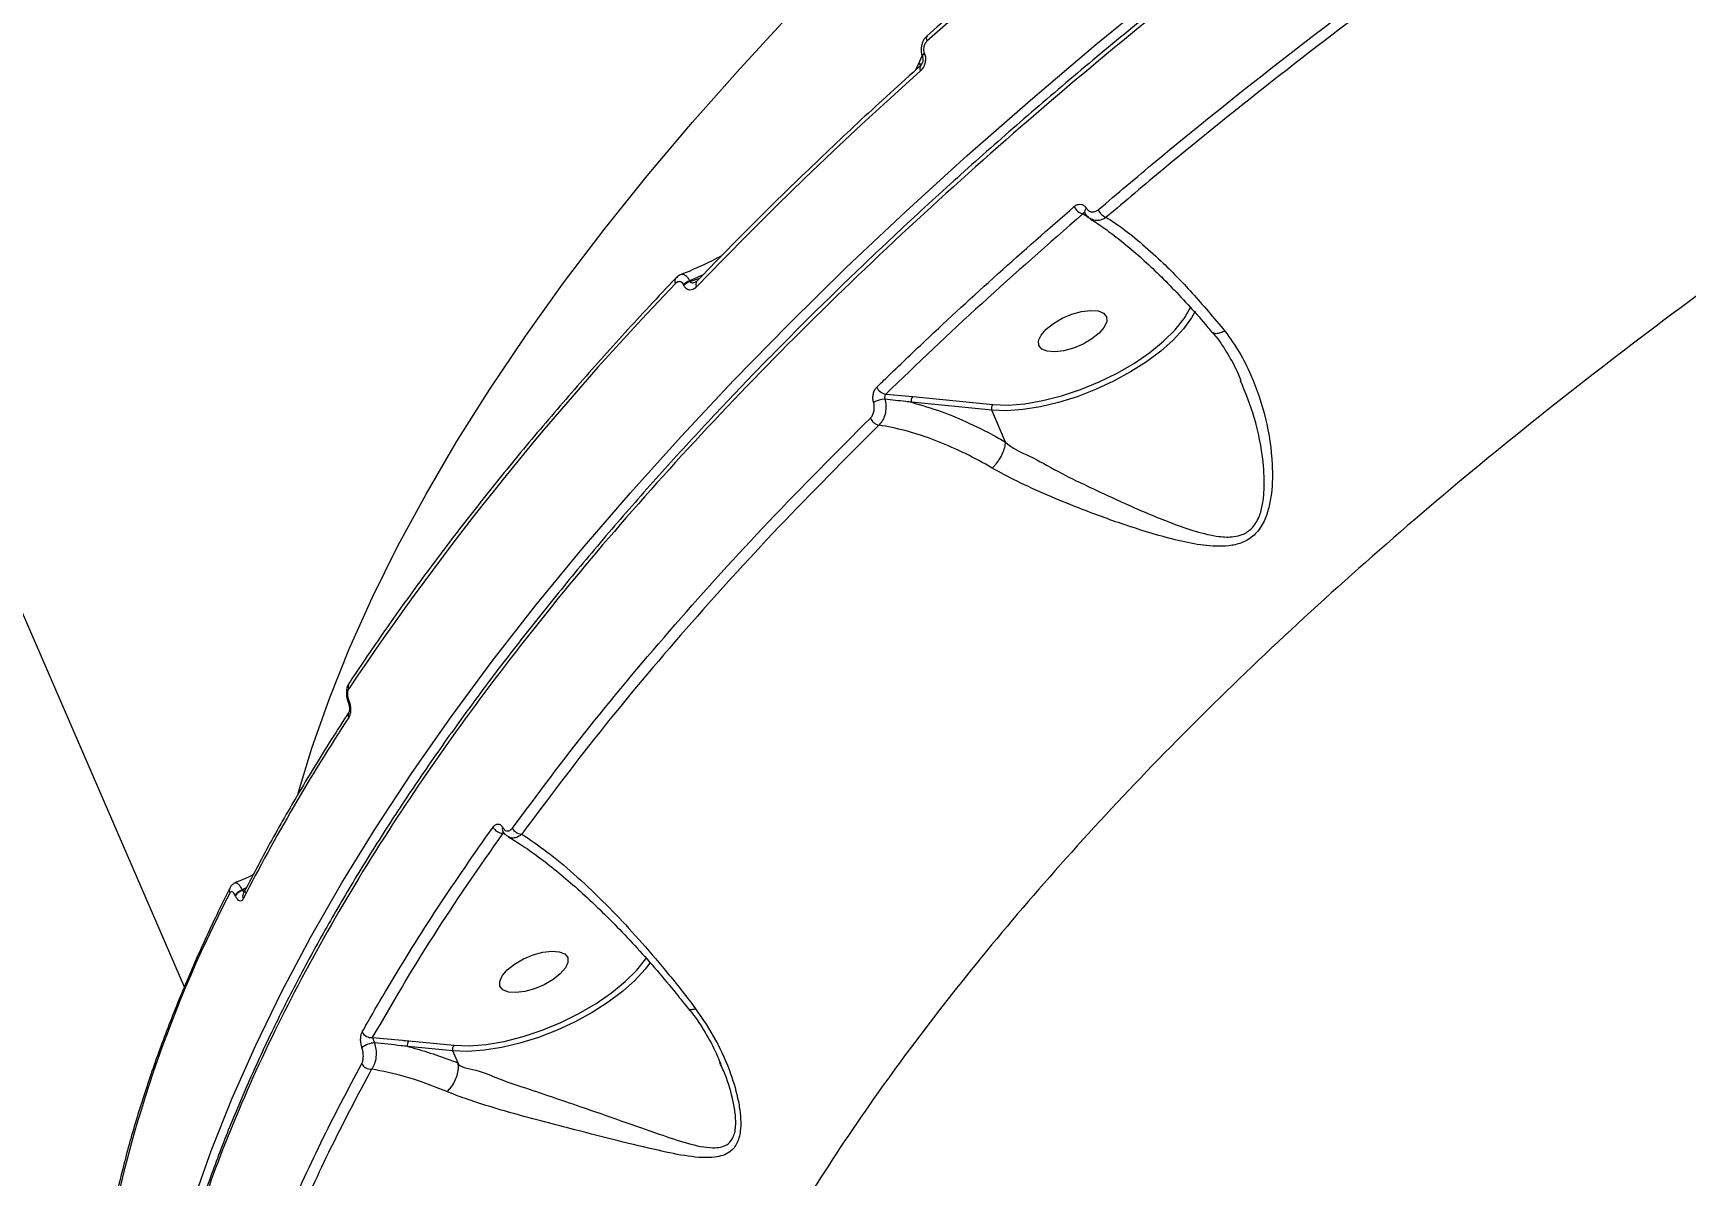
# Model space of a CAD drawing. Header units: millimetres. Extents: x -9609 to 9022, y -7175 to 8108.
# Drawn here: x -4761.2 to -4559.1, y 3919.8 to 4059.5 of the extents above; entities that cross this region are included whole.
import ezdxf

# ---------------------------------------------------------------- set-up
doc = ezdxf.new("R2010")
doc.units = ezdxf.units.MM
for name, color, linetype in [('DIKOM_ОБЪЕКТ', 7, 'Continuous'), ('DIKOM_РАЗМЕР_ЗОНА', 7, 'Continuous'), ('DIKOM_РАЗМЕР_ОБЪЕКТА', 7, 'Continuous')]:
    doc.layers.add(name, color=color, linetype=linetype)
doc.styles.add('style1', font='arial.ttf', dxfattribs={"width": 0.8})
doc.dimstyles.new('1-50', dxfattribs={"dimtxt": 300, "dimasz": 200, "dimexe": 100, "dimexo": 0, "dimgap": 100, "dimtad": 1, "dimtxsty": 'style1', "dimcen": 200, "dimclrd": 7, "dimclre": 7, "dimclrt": 7, "dimadec": 1, "dimazin": 2, "dimtfac": 1, "dimtmove": 0, "dimatfit": 2, "dimfxl": 0, "dimlwd": 25, "dimlwe": 18, "dimarcsym": 0})

# ---------------------------------------------------------------- blocks, each defined once
blk = doc.blocks.new('*D10')
at = {"layer": 'Defpoints', "color": 0, "transparency": 16777216}
for p in [(-405.54, 6589.16), (-8044.66, -3492.79), (424.09, -3492.79)]:
    blk.add_point(p, dxfattribs=at)
at = {"layer": 'DIKOM_РАЗМЕР_ОБЪЕКТА', "color": 7, "lineweight": 18, "transparency": 16777216}
for p, q in [((-405.54, 6589.16), (-8144.66, 6589.16)), ((424.09, -3492.79), (-8144.66, -3492.79))]:
    blk.add_line(p, q, dxfattribs=at)
at = {"layer": 'DIKOM_РАЗМЕР_ОБЪЕКТА', "color": 7, "lineweight": 25, "transparency": 16777216}
blk.add_line((-8044.66, 6389.16), (-8044.66, -3292.79), dxfattribs=at)
at = {"layer": 'DIKOM_РАЗМЕР_ОБЪЕКТА', "color": 7, "transparency": 16777216}
for points in [[(-8077.99, 6389.16), (-8011.32, 6389.16), (-8044.66, 6589.16)], [(-8077.99, -3292.79), (-8011.32, -3292.79), (-8044.66, -3492.79)]]:
    blk.add_solid(points, dxfattribs=at)
at = {"layer": 'DIKOM_РАЗМЕР_ОБЪЕКТА', "color": 7, "transparency": 16777216, "insert": (-8297.83, 1541.5), "char_height": 300, "attachment_point": 5, "rotation": 90, "style": 'style1'}
blk.add_mtext('10100', dxfattribs=at)
blk = doc.blocks.new('*D13')
at = {"layer": 'Defpoints', "color": 0, "transparency": 16777216}
for p in [(-4933.28, 8107.63), (-9158.98, -4977.79), (-1652.91, -4977.79)]:
    blk.add_point(p, dxfattribs=at)
at = {"layer": 'DIKOM_РАЗМЕР_ЗОНА', "color": 7, "lineweight": 18, "transparency": 16777216}
for p, q in [((-4933.28, 8107.63), (-9258.98, 8107.63)), ((-1652.91, -4977.79), (-9258.98, -4977.79))]:
    blk.add_line(p, q, dxfattribs=at)
at = {"layer": 'DIKOM_РАЗМЕР_ЗОНА', "color": 7, "lineweight": 25, "transparency": 16777216}
blk.add_line((-9158.98, 7907.63), (-9158.98, -4777.79), dxfattribs=at)
at = {"layer": 'DIKOM_РАЗМЕР_ЗОНА', "color": 7, "transparency": 16777216}
for points in [[(-9192.32, 7907.63), (-9125.65, 7907.63), (-9158.98, 8107.63)], [(-9192.32, -4777.79), (-9125.65, -4777.79), (-9158.98, -4977.79)]]:
    blk.add_solid(points, dxfattribs=at)
at = {"layer": 'DIKOM_РАЗМЕР_ЗОНА', "color": 7, "transparency": 16777216, "insert": (-9412.26, 1541.5), "char_height": 300, "attachment_point": 5, "rotation": 90, "style": 'style1'}
blk.add_mtext('13100', dxfattribs=at)

msp = doc.modelspace()

# ---------------------------------------------------------------- linework, layer by layer
at = {"layer": 'DIKOM_ОБЪЕКТ', "color": 7, "linetype": 'Continuous', "lineweight": 15}
for p, q in [((-4859.136, 4211.733), (-4742.685, 3942.841)), ((-4652.239, 4057.006), (-4652.228, 4056.979)), ((-4653.308, 4054.931), (-4652.931, 4055.64)), ((-4652.931, 4055.64), (-4652.49, 4056.671)), ((-4652.464, 4056.529), (-4652.453, 4056.502)), ((-4681.634, 4028.632), (-4681.671, 4028.717)), ((-4679.278, 4029.921), (-4680.92, 4029.169)), ((-4680.92, 4029.169), (-4680.883, 4029.084)), ((-4680.883, 4029.084), (-4679.692, 4029.494)), ((-4656.954, 4015.334), (-4653.656, 4015.03)), ((-4653.656, 4015.03), (-4643.859, 4014.062)), ((-4643.987, 4013.37), (-4653.784, 4014.338)), ((-4642.303, 4009.48), (-4643.987, 4013.37)), ((-4722.657, 3977.659), (-4722.637, 3977.614)), ((-4722.6, 3977.948), (-4722.58, 3977.903)), ((-4703.779, 3961.959), (-4703.792, 3961.983)), ((-4703.391, 3961.503), (-4703.757, 3961.699)), ((-4736.464, 3954.047), (-4736.492, 3954.113)), ((-4735.111, 3954.999), (-4735.606, 3954.744)), ((-4735.606, 3954.744), (-4735.578, 3954.678)), ((-4735.578, 3954.678), (-4735.215, 3954.802)), ((-4715.254, 3936.311), (-4709.719, 3935.764)), ((-4709.848, 3935.071), (-4715.383, 3935.618)), ((-4709.211, 3933.6), (-4709.848, 3935.071)), ((-4677.14, 3933.421), (-4677.251, 3933.656)), ((-4709.211, 3933.6), (-4709.209, 3933.596))]:
    msp.add_line(p, q, dxfattribs=at)
at = {"layer": 'DIKOM_ОБЪЕКТ', "color": 7, "linetype": 'Continuous', "lineweight": 15, "flags": 128}
for points in [[(-4604.861, 4096.386), (-4611.128, 4091.732), (-4617.29, 4087.05), (-4623.345, 4082.341), (-4629.289, 4077.608), (-4635.12, 4072.852), (-4640.836, 4068.076), (-4646.435, 4063.282), (-4651.913, 4058.471)], [(-4741.64, 3916.513), (-4739.402, 3922.864), (-4736.841, 3929.289), (-4733.96, 3935.784), (-4730.76, 3942.342), (-4727.245, 3948.957), (-4723.416, 3955.625), (-4719.278, 3962.34), (-4714.834, 3969.096), (-4710.088, 3975.887), (-4705.044, 3982.708), (-4699.705, 3989.552), (-4694.077, 3996.415), (-4688.164, 4003.29), (-4681.972, 4010.172), (-4675.505, 4017.055), (-4668.768, 4023.932), (-4661.769, 4030.799), (-4654.512, 4037.649), (-4647.002, 4044.477), (-4639.249, 4051.277), (-4631.256, 4058.043), (-4623.032, 4064.769)], [(-4728.777, 3966.593), (-4727.101, 3972.072), (-4724.954, 3978.145), (-4722.482, 3984.292), (-4719.689, 3990.508), (-4716.576, 3996.787), (-4713.146, 4003.123), (-4709.403, 4009.51), (-4705.35, 4015.942), (-4700.992, 4022.413), (-4696.33, 4028.918), (-4691.372, 4035.45), (-4686.12, 4042.003), (-4680.58, 4048.571), (-4674.757, 4055.147), (-4668.657, 4061.727)], [(-4652.451, 4056.498), (-4652.469, 4056.587), (-4652.439, 4056.709), (-4652.357, 4056.842), (-4652.228, 4056.979)], [(-4652.699, 4054.84), (-4656.329, 4051.556), (-4659.903, 4048.266), (-4663.417, 4044.971), (-4666.873, 4041.672), (-4670.269, 4038.369), (-4673.605, 4035.063), (-4676.879, 4031.754), (-4680.092, 4028.444)], [(-4680.042, 4029.133), (-4680.052, 4029.124), (-4680.053, 4029.122)], [(-4619.139, 4025.457), (-4619.576, 4024.666), (-4620.551, 4023.314), (-4621.815, 4021.946), (-4623.339, 4020.594), (-4625.092, 4019.285), (-4627.034, 4018.047), (-4629.125, 4016.909), (-4631.319, 4015.893), (-4633.571, 4015.023), (-4635.829, 4014.316), (-4638.046, 4013.788), (-4640.176, 4013.45), (-4642.17, 4013.309), (-4643.987, 4013.37)], [(-4643.859, 4014.062), (-4641.994, 4014.007), (-4639.94, 4014.168), (-4637.745, 4014.541), (-4635.464, 4015.118), (-4633.15, 4015.885), (-4630.86, 4016.824), (-4628.646, 4017.911), (-4626.564, 4019.122), (-4624.664, 4020.426), (-4622.989, 4021.793), (-4621.58, 4023.189), (-4620.473, 4024.582), (-4619.693, 4025.938), (-4619.659, 4026.012)], [(-4638.253, 4021.286), (-4638.281, 4021.876), (-4637.97, 4022.56), (-4637.346, 4023.283), (-4636.461, 4023.985), (-4635.384, 4024.611), (-4634.204, 4025.109), (-4633.017, 4025.439), (-4631.917, 4025.574), (-4630.996, 4025.503), (-4630.327, 4025.233), (-4629.963, 4024.785), (-4629.935, 4024.195), (-4630.246, 4023.51), (-4630.87, 4022.788), (-4631.755, 4022.085), (-4632.832, 4021.46), (-4634.012, 4020.962), (-4635.2, 4020.632), (-4636.298, 4020.497), (-4637.221, 4020.567), (-4637.89, 4020.838), (-4638.253, 4021.286)], [(-4685.719, 3945.934), (-4686.363, 3945.074), (-4687.619, 3943.702), (-4689.14, 3942.343), (-4690.891, 3941.028), (-4692.836, 3939.783), (-4694.931, 3938.638), (-4697.131, 3937.615), (-4699.39, 3936.738), (-4701.657, 3936.026), (-4703.883, 3935.493), (-4706.021, 3935.153), (-4708.023, 3935.011), (-4709.848, 3935.071)], [(-4709.719, 3935.764), (-4707.847, 3935.708), (-4705.784, 3935.871), (-4703.581, 3936.248), (-4701.29, 3936.829), (-4698.967, 3937.602), (-4696.669, 3938.548), (-4694.451, 3939.642), (-4692.365, 3940.86), (-4690.463, 3942.172), (-4688.792, 3943.545), (-4687.39, 3944.948), (-4686.292, 3946.345), (-4686.18, 3946.512)], [(-4704.113, 3942.987), (-4704.141, 3943.577), (-4703.83, 3944.261), (-4703.207, 3944.984), (-4702.321, 3945.686), (-4701.245, 3946.312), (-4700.065, 3946.81), (-4698.878, 3947.14), (-4697.778, 3947.275), (-4696.856, 3947.205), (-4696.186, 3946.934), (-4695.823, 3946.486), (-4695.796, 3945.896), (-4696.106, 3945.212), (-4696.73, 3944.489), (-4697.616, 3943.787), (-4698.693, 3943.161), (-4699.872, 3942.663), (-4701.06, 3942.333), (-4702.159, 3942.198), (-4703.08, 3942.268), (-4703.751, 3942.539), (-4704.113, 3942.987)]]:
    msp.add_lwpolyline(points, dxfattribs=at)
at = {"layer": 'DIKOM_ОБЪЕКТ', "color": 7, "linetype": 'Continuous', "lineweight": 15}
for centre, radius, start, end in [((-4651.43, 4058.786), 0.576, 142.44207, 213.13093), ((-4652.001, 4056.602), 0.469, 120.4904, 188.51503), ((-4652.223, 4055.154), 0.57, 141.77352, 213.47817), ((-4632.453, 4038.864), 1.567, 202.37762, 254.4808), ((-4632.062, 4037.622), 0.578, 129.88142, 197.00808), ((-4629.495, 4038.489), 1.614, 202.77297, 251.97548), ((-4421.768, 3777.48), 362.271, 136.0652, 146.13816), ((-4682.122, 4029.147), 0.613, 142.92767, 210.31702), ((-4680.322, 4027.324), 1.94, 107.96223, 134.08892), ((-4680.284, 4027.238), 1.94, 107.96222, 134.08872), ((-4679.548, 4028.753), 0.626, 143.8368, 209.56337), ((-4657.085, 4012.201), 2.502, 89.19154, 122.72385), ((-4656.71, 4016.76), 1.447, 203.01244, 260.27474), ((-4653.196, 4014.587), 0.639, 136.08457, 203.01444), ((-4657.489, 4012.987), 1.459, 203.36529, 258.66791), ((-4643.394, 4013.619), 0.643, 136.31156, 202.7876), ((-4721.976, 3979.641), 0.688, 149.27955, 206.40348), ((-4722.356, 3977.749), 0.315, 140.79563, 195.66101), ((-4721.976, 3976.139), 0.686, 149.39596, 206.60787), ((-4722.342, 3977.705), 0.309, 140.36109, 197.8461), ((-4517.753, 3841.75), 244.817, 146.79189, 152.79844), ((-4703.811, 3962.957), 1.259, 204.72847, 272.46904), ((-4703.372, 3962.14), 0.448, 148.79651, 200.58076), ((-4701.433, 3962.855), 1.276, 204.97936, 269.91211), ((-4598.836, 3882.273), 155.95, 152.46528, 171.12823), ((-4736.485, 3954.674), 0.706, 153.91687, 205.72903), ((-4735.168, 3953.191), 1.614, 105.7607, 145.14721), ((-4735.139, 3953.125), 1.614, 105.76088, 145.14671), ((-4734.842, 3953.968), 0.721, 154.44295, 205.20356), ((-4719.325, 3933.44), 2.623, 92.31762, 128.8499), ((-4719.864, 3937.914), 1.198, 205.56798, 277.42446), ((-4714.791, 3935.866), 0.642, 136.18678, 202.75967), ((-4709.256, 3935.319), 0.642, 136.18748, 202.75919), ((-4719.911, 3934.057), 1.2, 205.84153, 275.62939)]:
    msp.add_arc(centre, radius, start, end, dxfattribs=at)
for points, knots in [([(-4219.199, 4240.348), (-4220.609, 4240.138), (-4225.406, 4239.422), (-4233.699, 4238.018), (-4244.047, 4236.147), (-4254.454, 4234.101), (-4264.889, 4231.898), (-4275.356, 4229.534), (-4285.86, 4227.011), (-4296.402, 4224.327), (-4306.987, 4221.483), (-4317.618, 4218.476), (-4328.297, 4215.307), (-4339.027, 4211.975), (-4349.813, 4208.477), (-4360.644, 4204.816), (-4371.485, 4201.006), (-4382.29, 4197.061), (-4393.03, 4192.991), (-4403.701, 4188.799), (-4414.307, 4184.484), (-4424.853, 4180.044), (-4435.341, 4175.477), (-4445.775, 4170.784), (-4456.157, 4165.962), (-4466.49, 4161.01), (-4476.778, 4155.927), (-4487.019, 4150.711), (-4497.185, 4145.38), (-4507.234, 4139.952), (-4517.131, 4134.447), (-4526.864, 4128.872), (-4536.438, 4123.223), (-4545.858, 4117.5), (-4555.129, 4111.701), (-4564.25, 4105.823), (-4573.227, 4099.865), (-4582.059, 4093.826), (-4590.751, 4087.704), (-4599.304, 4081.496), (-4607.702, 4075.216), (-4615.911, 4068.886), (-4623.897, 4062.532), (-4631.648, 4056.167), (-4639.164, 4049.786), (-4646.45, 4043.39), (-4653.51, 4036.975), (-4660.344, 4030.539), (-4666.956, 4024.082), (-4673.346, 4017.6), (-4679.516, 4011.092), (-4685.469, 4004.556), (-4691.196, 3998), (-4696.679, 3991.446), (-4701.891, 3984.92), (-4706.823, 3978.437), (-4711.472, 3972.002), (-4715.84, 3965.61), (-4719.93, 3959.259), (-4723.745, 3952.948), (-4727.284, 3946.674), (-4730.55, 3940.437), (-4733.539, 3934.233), (-4736.256, 3928.062), (-4738.698, 3921.927), (-4740.856, 3915.843), (-4742.724, 3909.836), (-4744.291, 3903.926), (-4745.558, 3898.119), (-4746.524, 3892.413), (-4747.198, 3886.803), (-4747.55, 3881.299), (-4747.663, 3877.407), (-4747.574, 3875.381), (-4747.563, 3875.124)], [0, 0, 0, 0, 0.00595244, 0.02026522, 0.03458182, 0.04882667, 0.06300521, 0.07713385, 0.09122967, 0.10530775, 0.11938449, 0.13347317, 0.14758766, 0.16174309, 0.17595675, 0.19024374, 0.20456282, 0.21882788, 0.23302232, 0.24716293, 0.26126485, 0.2753449, 0.28941891, 0.30350141, 0.31760502, 0.33174571, 0.34593954, 0.36020167, 0.37452247, 0.38881737, 0.40303269, 0.41718826, 0.43130088, 0.44538737, 0.45946382, 0.47354462, 0.48764246, 0.50177199, 0.51594998, 0.53019248, 0.54450762, 0.55882034, 0.57306018, 0.58723713, 0.60136578, 0.61546315, 0.62954602, 0.64362891, 0.65772558, 0.67185009, 0.68601774, 0.7002453, 0.71454881, 0.72887078, 0.74314156, 0.75734412, 0.77149463, 0.78560855, 0.7997024, 0.81379197, 0.82789116, 0.84201241, 0.85617108, 0.87038335, 0.88466482, 0.89899157, 0.91328723, 0.9275039, 0.94165863, 0.95576668, 0.96984328, 0.98390374, 0.99796321, 1, 1, 1, 1]), ([(-4218.714, 4239.927), (-4222.737, 4239.293), (-4233.576, 4237.584), (-4251.56, 4234.217), (-4272.681, 4229.668), (-4294.269, 4224.384), (-4316.258, 4218.364), (-4338.582, 4211.61), (-4360.751, 4204.27), (-4382.689, 4196.383), (-4404.334, 4188), (-4426.036, 4178.984), (-4447.722, 4169.339), (-4469.313, 4159.084), (-4490.335, 4148.444), (-4510.729, 4137.468), (-4530.451, 4126.203), (-4549.823, 4114.47), (-4568.76, 4102.287), (-4587.183, 4089.688), (-4604.689, 4076.949), (-4621.239, 4064.119), (-4636.815, 4051.244), (-4651.672, 4038.115), (-4665.725, 4024.768), (-4678.905, 4011.245), (-4690.92, 3997.843), (-4701.76, 3984.606), (-4711.434, 3971.572), (-4720.101, 3958.529), (-4727.685, 3945.522), (-4734.135, 3932.6), (-4739.088, 3920.577), (-4742.731, 3909.449), (-4745.278, 3899.182), (-4746.874, 3889.154), (-4747.587, 3881.034), (-4747.419, 3876.374), (-4747.364, 3874.87)], [0, 0, 0, 0, 0.0168917, 0.0455069, 0.074144, 0.1027599, 0.1322061, 0.1616767, 0.1911231, 0.2197384, 0.2483759, 0.2769911, 0.3064376, 0.3359088, 0.3653545, 0.39397, 0.4226072, 0.4512232, 0.4806699, 0.5101403, 0.5395864, 0.5682018, 0.5968392, 0.6254548, 0.6549014, 0.6843719, 0.7138182, 0.7424335, 0.7710707, 0.799686, 0.8291324, 0.8586031, 0.8880495, 0.912955, 0.9378894, 0.962824, 0.9879948, 1, 1, 1, 1]), ([(-4261.718, 4161.447), (-4267.509, 4160.084), (-4279.098, 4157.359), (-4296.653, 4152.662), (-4314.278, 4147.539), (-4332.18, 4141.88), (-4350.322, 4135.683), (-4368.663, 4128.943), (-4386.907, 4121.763), (-4405.605, 4113.911), (-4424.704, 4105.341), (-4444.136, 4096.024), (-4463.244, 4086.267), (-4481.939, 4076.115), (-4500.132, 4065.615), (-4517.744, 4054.81), (-4534.733, 4043.714), (-4551.086, 4032.352), (-4566.777, 4020.751), (-4581.734, 4008.966), (-4595.884, 3997.052), (-4609.165, 3985.055), (-4621.542, 3972.994), (-4633.01, 3960.892), (-4643.555, 3948.777), (-4653.127, 3936.706), (-4661.682, 3924.736), (-4669.318, 3912.685), (-4675.943, 3900.593), (-4681.484, 3888.503), (-4685.818, 3876.66), (-4688.876, 3865.121), (-4690.776, 3853.886), (-4690.973, 3846.729), (-4691.071, 3843.152)], [0, 0, 0, 0, 0.0277666, 0.0555663, 0.083366, 0.1111321, 0.1400375, 0.1689802, 0.197923, 0.2268274, 0.2586374, 0.290548, 0.3225097, 0.3544714, 0.3863818, 0.4181913, 0.4498957, 0.4816999, 0.5135555, 0.5454112, 0.5772151, 0.6089188, 0.6405477, 0.6722757, 0.7040553, 0.7358343, 0.7675626, 0.7991906, 0.8325939, 0.8660262, 0.8994294, 0.932943, 0.9664864, 1, 1, 1, 1]), ([(-4604.873, 4097.02), (-4606.349, 4095.932), (-4610.63, 4092.774), (-4617.573, 4087.506), (-4625.636, 4081.208), (-4633.498, 4074.864), (-4641.156, 4068.484), (-4647.257, 4063.235), (-4650.784, 4060.113), (-4651.887, 4059.137)], [0, 0, 0, 0, 0.0879839, 0.2551518, 0.4223418, 0.5895247, 0.7567232, 0.9239198, 1, 1, 1, 1]), ([(-4630.984, 4037.864), (-4628.648, 4039.842), (-4621.817, 4045.629), (-4609.987, 4055.139), (-4595.255, 4066.359), (-4579.904, 4077.46), (-4569.17, 4084.711), (-4563.802, 4088.337)], [0, 0, 0, 0, 0.1144509, 0.3347649, 0.5550761, 0.7775345, 1, 1, 1, 1]), ([(-4562.967, 4087.312), (-4568.271, 4083.73), (-4578.879, 4076.565), (-4594.153, 4065.528), (-4608.909, 4054.3), (-4620.804, 4044.737), (-4627.664, 4038.927), (-4629.995, 4036.954)], [0, 0, 0, 0, 0.22031616, 0.44062474, 0.66308596, 0.88554306, 1, 1, 1, 1]), ([(-4651.878, 4059.124), (-4651.924, 4059.088), (-4652.153, 4058.912), (-4652.45, 4058.416), (-4652.656, 4057.684), (-4652.652, 4057.005), (-4652.495, 4056.664), (-4652.439, 4056.544)], [0, 0, 0, 0, 0.06469201, 0.31655015, 0.59849386, 0.85844512, 1, 1, 1, 1]), ([(-4652.228, 4056.979), (-4652.203, 4056.915), (-4652.122, 4056.704), (-4652.072, 4056.275), (-4652.147, 4055.727), (-4652.361, 4055.207), (-4652.586, 4054.962), (-4652.699, 4054.84)], [0, 0, 0, 0, 0.09320691, 0.30391613, 0.53020045, 0.76525763, 1, 1, 1, 1]), ([(-4651.913, 4058.471), (-4651.99, 4058.388), (-4652.145, 4058.221), (-4652.291, 4057.865), (-4652.346, 4057.489), (-4652.311, 4057.193), (-4652.256, 4057.049), (-4652.239, 4057.006)], [0, 0, 0, 0, 0.2338395, 0.467435, 0.6955856, 0.9086684, 1, 1, 1, 1]), ([(-4652.671, 4055.507), (-4653.926, 4054.375), (-4657.567, 4051.094), (-4663.423, 4045.643), (-4670.16, 4039.155), (-4675.679, 4033.645), (-4678.915, 4030.299), (-4680.053, 4029.122)], [0, 0, 0, 0, 0.1293284, 0.3750923, 0.6208866, 0.8666865, 1, 1, 1, 1]), ([(-4652.931, 4055.64), (-4652.895, 4055.656), (-4652.782, 4055.707), (-4652.623, 4055.723), (-4652.515, 4055.734)], [0, 0, 0, 0, 0.3172772, 1, 1, 1, 1]), ([(-4652.453, 4056.497), (-4652.446, 4056.482), (-4652.429, 4056.443), (-4652.403, 4056.322), (-4652.398, 4056.161), (-4652.421, 4055.975), (-4652.483, 4055.779), (-4652.572, 4055.612), (-4652.646, 4055.525), (-4652.67, 4055.509), (-4652.671, 4055.508)], [0, 0, 0, 0, 0.0765555, 0.1978812, 0.3157478, 0.4556161, 0.6140482, 0.794869, 0.9893046, 1, 1, 1, 1]), ([(-4658.041, 4016.195), (-4657.654, 4016.57), (-4655.719, 4018.447), (-4650.863, 4023.075), (-4643.289, 4030.07), (-4637.033, 4035.534), (-4633.903, 4038.267)], [0, 0, 0, 0, 0.050778, 0.253856, 0.6266968, 1, 1, 1, 1]), ([(-4632.873, 4037.354), (-4637.044, 4033.704), (-4645.396, 4026.396), (-4653.099, 4019.024), (-4656.954, 4015.334)], [0, 0, 0, 0, 0.4994493, 1, 1, 1, 1]), ([(-4633.903, 4038.267), (-4633.865, 4038.298), (-4633.712, 4038.421), (-4633.416, 4038.549), (-4633.037, 4038.55), (-4632.686, 4038.396), (-4632.518, 4038.176), (-4632.433, 4038.065)], [0, 0, 0, 0, 0.07955153, 0.3196006, 0.54977166, 0.7749355, 1, 1, 1, 1]), ([(-4632.617, 4037.462), (-4632.639, 4037.474), (-4632.693, 4037.504), (-4632.774, 4037.477), (-4632.836, 4037.418), (-4632.865, 4037.367), (-4632.873, 4037.354)], [0, 0, 0, 0, 0.2107939, 0.5298642, 0.8813805, 1, 1, 1, 1]), ([(-4632.167, 4036.968), (-4632.196, 4036.984), (-4632.432, 4037.112), (-4632.667, 4037.241), (-4632.873, 4037.354)], [0, 0, 0, 0, 0.1224946, 1, 1, 1, 1]), ([(-4632.632, 4037.478), (-4632.634, 4037.479), (-4632.643, 4037.484), (-4632.627, 4037.465), (-4632.613, 4037.449)], [0, 0, 0, 0, 0.156853, 1, 1, 1, 1]), ([(-4632.607, 4037.459), (-4632.588, 4037.422), (-4632.452, 4037.162), (-4632.218, 4036.902), (-4631.96, 4036.796), (-4631.929, 4036.783)], [0, 0, 0, 0, 0.1243947, 0.8934945, 1, 1, 1, 1]), ([(-4632.433, 4038.065), (-4632.349, 4037.956), (-4632.182, 4037.738), (-4631.836, 4037.586), (-4631.462, 4037.587), (-4631.173, 4037.714), (-4631.021, 4037.834), (-4630.984, 4037.864)], [0, 0, 0, 0, 0.2265259, 0.4527423, 0.6823555, 0.920599, 1, 1, 1, 1]), ([(-4631.917, 4036.707), (-4631.827, 4036.656), (-4631.21, 4036.303), (-4629.933, 4035.411), (-4628.091, 4034.017), (-4626.119, 4032.351), (-4624.057, 4030.452), (-4621.928, 4028.335), (-4619.758, 4026.008), (-4618.119, 4024.166), (-4617.21, 4023.058), (-4617.03, 4022.84)], [0, 0, 0, 0, 0.0221724, 0.1517371, 0.2841907, 0.4189142, 0.5552457, 0.6924289, 0.829728, 0.9664129, 1, 1, 1, 1]), ([(-4629.995, 4036.954), (-4630.062, 4036.907), (-4630.335, 4036.718), (-4630.849, 4036.535), (-4631.446, 4036.524), (-4631.759, 4036.7), (-4631.885, 4036.771)], [0, 0, 0, 0, 0.1121012, 0.4503563, 0.7790911, 1, 1, 1, 1]), ([(-4629.995, 4036.954), (-4629.438, 4036.588), (-4628.121, 4035.723), (-4625.882, 4033.954), (-4622.951, 4031.318), (-4619.477, 4027.787), (-4616.842, 4024.637), (-4615.507, 4023.042)], [0, 0, 0, 0, 0.1301571, 0.3081286, 0.4882684, 0.7408463, 1, 1, 1, 1]), ([(-4677.019, 4032.246), (-4677.397, 4032.042), (-4678.988, 4031.181), (-4680.676, 4030.475), (-4681.962, 4029.937)], [0, 0, 0, 0, 0.2376763, 1, 1, 1, 1]), ([(-4682.611, 4029.517), (-4683.69, 4028.375), (-4686.82, 4025.062), (-4691.817, 4019.577), (-4697.515, 4013.066), (-4702.956, 4006.564), (-4708.142, 4000.074), (-4713.068, 3993.601), (-4717.646, 3987.264), (-4720.752, 3982.734), (-4722.33, 3980.352), (-4722.568, 3979.993)], [0, 0, 0, 0, 0.0688383, 0.1996786, 0.3305282, 0.4613826, 0.5922428, 0.723111, 0.8539846, 0.9779778, 1, 1, 1, 1]), ([(-4681.671, 4028.717), (-4681.71, 4028.789), (-4681.789, 4028.934), (-4681.96, 4029.057), (-4682.157, 4029.103), (-4682.384, 4029.053), (-4682.55, 4028.94), (-4682.638, 4028.851), (-4682.651, 4028.838)], [0, 0, 0, 0, 0.1674136, 0.3345364, 0.5089773, 0.7128814, 0.9576388, 1, 1, 1, 1]), ([(-4681.975, 4029.952), (-4682.127, 4029.883), (-4682.367, 4029.775), (-4682.535, 4029.572), (-4682.595, 4029.498)], [0, 0, 0, 0, 0.63741136, 1, 1, 1, 1]), ([(-4681.971, 4029.957), (-4681.882, 4029.977), (-4681.71, 4030.016), (-4681.428, 4029.87), (-4681.153, 4029.599), (-4680.998, 4029.313), (-4680.92, 4029.169)], [0, 0, 0, 0, 0.2610813, 0.5065193, 0.7507401, 1, 1, 1, 1]), ([(-4680.092, 4028.444), (-4680.111, 4028.425), (-4680.25, 4028.285), (-4680.515, 4028.109), (-4680.877, 4028.034), (-4681.188, 4028.108), (-4681.454, 4028.298), (-4681.574, 4028.52), (-4681.634, 4028.632)], [0, 0, 0, 0, 0.0392827, 0.2872771, 0.4953521, 0.6711163, 0.8354357, 1, 1, 1, 1]), ([(-4680.883, 4029.084), (-4680.871, 4029.064), (-4680.849, 4029.024), (-4680.763, 4028.97), (-4680.613, 4028.944), (-4680.396, 4028.965), (-4680.24, 4029.015), (-4680.156, 4029.043)], [0, 0, 0, 0, 0.0893067, 0.1778283, 0.3951293, 0.6768034, 1, 1, 1, 1]), ([(-4680.049, 4029.139), (-4680.076, 4029.109), (-4680.141, 4029.038), (-4680.144, 4029.043), (-4680.145, 4029.045)], [0, 0, 0, 0, 0.41728871, 1, 1, 1, 1]), ([(-4615.507, 4023.042), (-4614.898, 4022.199), (-4613.679, 4020.512), (-4611.913, 4016.966), (-4610.365, 4012.385), (-4609.635, 4007.449), (-4609.692, 4003.764), (-4610.09, 4001.444), (-4610.679, 3999.7), (-4611.668, 3998.207), (-4613.068, 3997.243), (-4614.609, 3996.804), (-4616.662, 3996.683), (-4619.253, 3996.984), (-4623.085, 3997.891), (-4627.791, 3999.33), (-4632.793, 4001.172), (-4637.193, 4002.968), (-4640.8, 4004.597), (-4642.929, 4005.76), (-4643.934, 4006.309)], [0, 0, 0, 0, 0.0519258, 0.1038845, 0.1951528, 0.2864032, 0.3437018, 0.3731331, 0.4024715, 0.436682, 0.4671148, 0.4969798, 0.526963, 0.5808919, 0.6349539, 0.7265941, 0.8181358, 0.8810623, 0.9438983, 1, 1, 1, 1]), ([(-4617.029, 4022.878), (-4616.87, 4022.696), (-4616.156, 4021.879), (-4615.095, 4020.181), (-4614.086, 4018.391), (-4613.64, 4017.263), (-4613.53, 4016.986)], [0, 0, 0, 0, 0.1073077, 0.4801942, 0.8726568, 1, 1, 1, 1]), ([(-4615.507, 4023.042), (-4615.531, 4023.03), (-4615.77, 4022.912), (-4616.207, 4022.749), (-4616.72, 4022.691), (-4616.906, 4022.814), (-4616.995, 4022.873)], [0, 0, 0, 0, 0.035746, 0.3570279, 0.6904449, 1, 1, 1, 1]), ([(-4642.301, 4009.474), (-4642.301, 4009.474), (-4641.573, 4008.729), (-4639.187, 4007.758), (-4635.931, 4005.85), (-4631.754, 4003.837), (-4627.054, 4001.641), (-4622.661, 3999.788), (-4619.054, 3998.528), (-4616.536, 3997.909), (-4614.624, 3997.832), (-4613.251, 3998.148), (-4612.097, 3998.888), (-4611.273, 4000.27), (-4610.848, 4001.911), (-4610.623, 4004.149), (-4610.813, 4007.734), (-4611.682, 4012.311), (-4612.972, 4015.498), (-4613.569, 4016.975)], [0, 0, 0, 0, 0.00002803, 0.06415073, 0.13619432, 0.21001588, 0.31511698, 0.42306428, 0.48390999, 0.54565111, 0.5861632, 0.61002876, 0.641371, 0.67682959, 0.70819963, 0.74066603, 0.80541707, 0.90986806, 1, 1, 1, 1]), ([(-4658.437, 4014.305), (-4658.446, 4014.336), (-4658.499, 4014.52), (-4658.541, 4014.892), (-4658.482, 4015.399), (-4658.317, 4015.868), (-4658.133, 4016.086), (-4658.041, 4016.195)], [0, 0, 0, 0, 0.0479603, 0.2856809, 0.5237301, 0.7618082, 1, 1, 1, 1]), ([(-4657.049, 4014.702), (-4657.036, 4014.65), (-4656.954, 4014.342), (-4656.896, 4013.722), (-4657.011, 4012.877), (-4657.305, 4012.099), (-4657.619, 4011.737), (-4657.776, 4011.556)], [0, 0, 0, 0, 0.0485373, 0.2867251, 0.5246844, 0.762277, 1, 1, 1, 1]), ([(-4656.954, 4015.334), (-4656.981, 4015.298), (-4657.035, 4015.224), (-4657.081, 4015.068), (-4657.09, 4014.898), (-4657.072, 4014.774), (-4657.053, 4014.712), (-4657.049, 4014.702)], [0, 0, 0, 0, 0.2384213, 0.4770284, 0.714986, 0.9521944, 1, 1, 1, 1]), ([(-4653.784, 4014.338), (-4654.022, 4014.367), (-4655.111, 4014.502), (-4656.199, 4014.614), (-4657.049, 4014.702)], [0, 0, 0, 0, 0.2186315, 1, 1, 1, 1]), ([(-4702.59, 3962.316), (-4699.502, 3966.444), (-4693.325, 3974.7), (-4682.791, 3987.214), (-4671.414, 3999.799), (-4663.024, 4008.205), (-4658.829, 4012.408)], [0, 0, 0, 0, 0.2485963, 0.497192, 0.748592, 1, 1, 1, 1]), ([(-4658.829, 4012.408), (-4658.738, 4012.518), (-4658.555, 4012.736), (-4658.389, 4013.205), (-4658.331, 4013.715), (-4658.376, 4014.088), (-4658.428, 4014.274), (-4658.437, 4014.305)], [0, 0, 0, 0, 0.2377258, 0.4755112, 0.7134981, 0.9515621, 1, 1, 1, 1]), ([(-4653.784, 4014.338), (-4652.587, 4013.989), (-4650.264, 4013.314), (-4646.691, 4011.813), (-4644.052, 4010.48), (-4642.585, 4009.642), (-4642.303, 4009.48)], [0, 0, 0, 0, 0.3208046, 0.6223637, 0.927235, 1, 1, 1, 1]), ([(-4657.776, 4011.556), (-4661.915, 4007.409), (-4670.193, 3999.116), (-4681.519, 3986.608), (-4692.085, 3974.074), (-4698.318, 3965.744), (-4701.435, 3961.579)], [0, 0, 0, 0, 0.2485918, 0.4971882, 0.7485968, 1, 1, 1, 1]), ([(-4643.934, 4006.309), (-4644.201, 4006.463), (-4645.568, 4007.249), (-4648.05, 4008.518), (-4651.351, 4009.896), (-4654.627, 4010.96), (-4656.722, 4011.357), (-4657.776, 4011.556)], [0, 0, 0, 0, 0.0563876, 0.2883161, 0.522765, 0.7599872, 1, 1, 1, 1]), ([(-4643.934, 4006.309), (-4643.905, 4006.334), (-4643.78, 4006.449), (-4643.481, 4006.763), (-4643.059, 4007.336), (-4642.657, 4008.085), (-4642.374, 4008.844), (-4642.325, 4009.264), (-4642.301, 4009.474)], [0, 0, 0, 0, 0.0349963, 0.1552541, 0.3663787, 0.5775655, 0.7887819, 1, 1, 1, 1]), ([(-4642.303, 4009.48), (-4642.303, 4009.479), (-4642.302, 4009.477), (-4642.301, 4009.475), (-4642.301, 4009.474)], [0, 0, 0, 0, 0.652032, 1, 1, 1, 1]), ([(-4722.551, 3979.982), (-4722.59, 3979.931), (-4722.739, 3979.74), (-4722.865, 3979.274), (-4722.907, 3978.6), (-4722.818, 3978.007), (-4722.674, 3977.733), (-4722.642, 3977.672)], [0, 0, 0, 0, 0.0841539, 0.3130742, 0.6066358, 0.9134451, 1, 1, 1, 1]), ([(-4722.593, 3979.335), (-4722.63, 3979.263), (-4722.705, 3979.12), (-4722.751, 3978.811), (-4722.744, 3978.475), (-4722.686, 3978.174), (-4722.625, 3978.013), (-4722.6, 3977.948)], [0, 0, 0, 0, 0.2142961, 0.428433, 0.642942, 0.8578552, 1, 1, 1, 1]), ([(-4722.566, 3976.488), (-4723.289, 3975.367), (-4725.387, 3972.116), (-4728.647, 3966.763), (-4732.255, 3960.475), (-4734.42, 3956.333), (-4735.493, 3954.279)], [0, 0, 0, 0, 0.1498865, 0.4348043, 0.7197291, 1, 1, 1, 1]), ([(-4722.638, 3977.61), (-4722.625, 3977.579), (-4722.589, 3977.497), (-4722.537, 3977.301), (-4722.501, 3977.049), (-4722.498, 3976.803), (-4722.525, 3976.614), (-4722.551, 3976.515), (-4722.575, 3976.476), (-4722.567, 3976.485), (-4722.566, 3976.486)], [0, 0, 0, 0, 0.0890742, 0.2409105, 0.4111901, 0.5903987, 0.7416118, 0.8711953, 0.9896127, 1, 1, 1, 1]), ([(-4722.58, 3977.903), (-4722.544, 3977.808), (-4722.451, 3977.567), (-4722.365, 3977.12), (-4722.353, 3976.617), (-4722.423, 3976.154), (-4722.534, 3975.939), (-4722.589, 3975.832)], [0, 0, 0, 0, 0.1407535, 0.355302, 0.5700424, 0.7849454, 1, 1, 1, 1]), ([(-4720.946, 3937.396), (-4720.741, 3937.76), (-4719.717, 3939.58), (-4716.775, 3944.628), (-4711.825, 3952.591), (-4707.246, 3959.149), (-4704.954, 3962.431)], [0, 0, 0, 0, 0.0441422, 0.2207201, 0.6100135, 1, 1, 1, 1]), ([(-4704.954, 3962.431), (-4704.899, 3962.499), (-4704.76, 3962.669), (-4704.508, 3962.804), (-4704.229, 3962.803), (-4703.968, 3962.671), (-4703.826, 3962.472), (-4703.756, 3962.372)], [0, 0, 0, 0, 0.1655829, 0.4121622, 0.6200956, 0.8097665, 1, 1, 1, 1]), ([(-4703.795, 3961.982), (-4703.794, 3961.981), (-4703.792, 3961.979), (-4703.764, 3961.934), (-4703.743, 3961.882), (-4703.734, 3961.859)], [0, 0, 0, 0, 0.3747387, 0.7279717, 1, 1, 1, 1]), ([(-4703.778, 3961.96), (-4703.776, 3961.954), (-4703.666, 3961.725), (-4703.456, 3961.463), (-4703.181, 3961.334), (-4703.119, 3961.304)], [0, 0, 0, 0, 0.0200546, 0.7752581, 1, 1, 1, 1]), ([(-4703.759, 3961.93), (-4703.763, 3961.924), (-4703.776, 3961.904), (-4703.772, 3961.82), (-4703.761, 3961.734), (-4703.757, 3961.699)], [0, 0, 0, 0, 0.2132413, 0.6767446, 1, 1, 1, 1]), ([(-4703.756, 3962.372), (-4703.686, 3962.275), (-4703.548, 3962.08), (-4703.293, 3961.953), (-4703.023, 3961.953), (-4702.779, 3962.085), (-4702.645, 3962.249), (-4702.59, 3962.316)], [0, 0, 0, 0, 0.1921074, 0.3837516, 0.590274, 0.8341703, 1, 1, 1, 1]), ([(-4703.757, 3961.699), (-4706.675, 3957.508), (-4712.519, 3949.113), (-4717.31, 3940.858), (-4719.71, 3936.725)], [0, 0, 0, 0, 0.499269, 1, 1, 1, 1]), ([(-4703.115, 3961.266), (-4702.507, 3960.894), (-4701.236, 3960.116), (-4699.157, 3958.628), (-4696.927, 3956.878), (-4694.605, 3954.887), (-4692.218, 3952.674), (-4689.786, 3950.258), (-4687.345, 3947.674), (-4684.932, 3944.949), (-4682.842, 3942.47), (-4681.57, 3940.842), (-4681.078, 3940.213)], [0, 0, 0, 0, 0.0968264, 0.2026277, 0.3089822, 0.4156521, 0.5223378, 0.6288236, 0.7343402, 0.8371779, 0.9370894, 1, 1, 1, 1]), ([(-4701.435, 3961.579), (-4701.55, 3961.481), (-4701.836, 3961.239), (-4702.327, 3961.079), (-4702.786, 3961.09), (-4703.02, 3961.238), (-4703.101, 3961.29)], [0, 0, 0, 0, 0.2220097, 0.553926, 0.8439521, 1, 1, 1, 1]), ([(-4701.435, 3961.579), (-4700.427, 3960.896), (-4698.411, 3959.53), (-4695.078, 3956.757), (-4691.713, 3953.606), (-4688.348, 3950.106), (-4685.094, 3946.421), (-4682.358, 3943.074), (-4680.726, 3940.93), (-4680.188, 3940.223)], [0, 0, 0, 0, 0.1619217, 0.3238424, 0.4936366, 0.6385936, 0.7839184, 0.9287415, 1, 1, 1, 1]), ([(-4734.25, 3956.619), (-4734.365, 3956.559), (-4735.079, 3956.182), (-4735.843, 3955.887), (-4736.484, 3955.64)], [0, 0, 0, 0, 0.1605863, 1, 1, 1, 1]), ([(-4737.122, 3954.982), (-4737.663, 3953.89), (-4739.231, 3950.72), (-4741.613, 3945.515), (-4744.166, 3939.389), (-4746.429, 3933.327), (-4748.402, 3927.331), (-4750.083, 3921.408), (-4751.468, 3915.563), (-4752.401, 3910.682), (-4752.83, 3907.764), (-4752.98, 3906.743)], [0, 0, 0, 0, 0.0652686, 0.18931761, 0.31336075, 0.43739374, 0.56140843, 0.6854006, 0.80936248, 0.93328756, 1, 1, 1, 1]), ([(-4736.492, 3954.113), (-4736.533, 3954.196), (-4736.615, 3954.362), (-4736.763, 3954.508), (-4736.91, 3954.558), (-4737.034, 3954.508), (-4737.095, 3954.411), (-4737.122, 3954.367)], [0, 0, 0, 0, 0.2037234, 0.4078829, 0.6135153, 0.8264546, 1, 1, 1, 1]), ([(-4736.467, 3955.603), (-4736.575, 3955.549), (-4736.805, 3955.435), (-4737.015, 3955.196), (-4737.088, 3955.028), (-4737.109, 3954.978)], [0, 0, 0, 0, 0.3846797, 0.8158127, 1, 1, 1, 1]), ([(-4735.495, 3953.661), (-4735.537, 3953.594), (-4735.632, 3953.444), (-4735.827, 3953.37), (-4736.05, 3953.447), (-4736.275, 3953.67), (-4736.401, 3953.921), (-4736.464, 3954.047)], [0, 0, 0, 0, 0.17414, 0.3895497, 0.5956669, 0.7977523, 1, 1, 1, 1]), ([(-4736.461, 3955.588), (-4736.43, 3955.607), (-4736.342, 3955.661), (-4736.132, 3955.533), (-4735.868, 3955.237), (-4735.694, 3954.908), (-4735.606, 3954.744)], [0, 0, 0, 0, 0.1502904, 0.4329407, 0.7160876, 1, 1, 1, 1]), ([(-4735.578, 3954.678), (-4735.558, 3954.643), (-4735.534, 3954.601), (-4735.47, 3954.539), (-4735.378, 3954.497), (-4735.263, 3954.491), (-4735.195, 3954.52), (-4735.173, 3954.529)], [0, 0, 0, 0, 0.2162449, 0.2621074, 0.5416859, 0.8530934, 1, 1, 1, 1]), ([(-4680.188, 3940.223), (-4679.333, 3938.966), (-4677.622, 3936.451), (-4675.931, 3932.578), (-4675.017, 3929.445), (-4674.679, 3927.18), (-4674.649, 3925.433), (-4675.006, 3923.796), (-4676.056, 3922.507), (-4678.08, 3921.921), (-4681.043, 3922.124), (-4684.991, 3922.964), (-4689.602, 3924.061), (-4694.325, 3925.277), (-4698.65, 3926.394), (-4702.209, 3927.353), (-4705.474, 3928.3), (-4708.269, 3929.193), (-4709.868, 3929.824), (-4710.612, 3930.117)], [0, 0, 0, 0, 0.0760774, 0.1521386, 0.2132088, 0.2445045, 0.2757164, 0.3130151, 0.3506404, 0.4012672, 0.4758096, 0.5507681, 0.6417705, 0.7326394, 0.7938386, 0.8549461, 0.9055394, 0.9561002, 1, 1, 1, 1]), ([(-4680.188, 3940.223), (-4680.222, 3940.211), (-4680.452, 3940.131), (-4680.793, 3940.083), (-4681.044, 3940.118), (-4681.068, 3940.216), (-4681.069, 3940.22)], [0, 0, 0, 0, 0.0778257, 0.5375515, 0.9821109, 1, 1, 1, 1]), ([(-4681.048, 3940.214), (-4680.842, 3939.965), (-4680.012, 3938.962), (-4678.817, 3937.011), (-4677.709, 3934.986), (-4677.24, 3933.757), (-4677.118, 3933.435)], [0, 0, 0, 0, 0.1216232, 0.4898571, 0.8666506, 1, 1, 1, 1]), ([(-4720.97, 3935.483), (-4721.015, 3935.638), (-4721.11, 3935.969), (-4721.15, 3936.514), (-4721.103, 3937.033), (-4720.998, 3937.275), (-4720.946, 3937.396)], [0, 0, 0, 0, 0.2214223, 0.4744193, 0.7373014, 1, 1, 1, 1]), ([(-4719.431, 3936.061), (-4719.368, 3935.804), (-4719.234, 3935.252), (-4719.24, 3934.34), (-4719.419, 3933.467), (-4719.669, 3933.064), (-4719.794, 3932.863)], [0, 0, 0, 0, 0.2240941, 0.4807019, 0.7414945, 1, 1, 1, 1]), ([(-4719.71, 3936.725), (-4718.483, 3936.614), (-4716.995, 3936.478), (-4715.514, 3936.336), (-4715.254, 3936.311)], [0, 0, 0, 0, 0.8242253, 1, 1, 1, 1]), ([(-4719.71, 3936.725), (-4719.694, 3936.682), (-4719.662, 3936.598), (-4719.589, 3936.424), (-4719.516, 3936.249), (-4719.46, 3936.125), (-4719.436, 3936.072), (-4719.431, 3936.061)], [0, 0, 0, 0, 0.2944248, 0.5738775, 0.8141494, 0.960346, 1, 1, 1, 1]), ([(-4715.383, 3935.618), (-4715.645, 3935.65), (-4716.996, 3935.814), (-4718.345, 3935.951), (-4719.431, 3936.061)], [0, 0, 0, 0, 0.194142, 1, 1, 1, 1]), ([(-4720.991, 3933.534), (-4720.939, 3933.658), (-4720.835, 3933.905), (-4720.789, 3934.435), (-4720.83, 3934.99), (-4720.926, 3935.327), (-4720.97, 3935.483)], [0, 0, 0, 0, 0.2632648, 0.5266934, 0.781376, 1, 1, 1, 1]), ([(-4715.383, 3935.618), (-4715.138, 3935.556), (-4713.125, 3935.046), (-4711.041, 3934.276), (-4709.211, 3933.6)], [0, 0, 0, 0, 0.1214191, 1, 1, 1, 1]), ([(-4736.88, 3895.777), (-4735.953, 3898.823), (-4734.099, 3904.917), (-4730.425, 3914.294), (-4726.152, 3923.82), (-4722.712, 3930.296), (-4720.991, 3933.534)], [0, 0, 0, 0, 0.249098, 0.4981963, 0.7490972, 1, 1, 1, 1]), ([(-4719.794, 3932.863), (-4721.498, 3929.655), (-4724.907, 3923.241), (-4729.168, 3913.758), (-4732.85, 3904.378), (-4734.713, 3898.254), (-4735.645, 3895.192)], [0, 0, 0, 0, 0.2490973, 0.4981951, 0.7490975, 1, 1, 1, 1]), ([(-4710.612, 3930.117), (-4712.322, 3930.785), (-4715.476, 3932.015), (-4718.438, 3932.597), (-4719.794, 3932.863)], [0, 0, 0, 0, 0.5425558, 1, 1, 1, 1]), ([(-4710.612, 3930.117), (-4710.584, 3930.139), (-4710.404, 3930.275), (-4710.059, 3930.633), (-4709.633, 3931.295), (-4709.319, 3932.087), (-4709.151, 3932.902), (-4709.19, 3933.365), (-4709.209, 3933.596)], [0, 0, 0, 0, 0.0319698, 0.2047659, 0.4036561, 0.6024401, 0.8012203, 1, 1, 1, 1]), ([(-4709.209, 3933.596), (-4709.209, 3933.596), (-4709.209, 3933.115), (-4706.576, 3932.76), (-4704.426, 3931.671), (-4701.176, 3930.642), (-4697.855, 3929.492), (-4693.736, 3928.106), (-4689.264, 3926.522), (-4684.899, 3924.999), (-4681.163, 3923.714), (-4678.7, 3923.194), (-4677.162, 3923.277), (-4676.307, 3923.572), (-4675.811, 3924.085), (-4675.413, 3924.908), (-4675.229, 3925.993), (-4675.344, 3927.644), (-4675.79, 3929.834), (-4676.358, 3931.806), (-4677.007, 3933.145), (-4677.14, 3933.421)], [0, 0, 0, 0, 0.0000083, 0.0500337, 0.1089481, 0.1679197, 0.2405287, 0.3132459, 0.4218627, 0.5305924, 0.6180497, 0.7049243, 0.7328688, 0.760703, 0.7941011, 0.8006129, 0.840509, 0.8754806, 0.9105855, 0.9816221, 1, 1, 1, 1])]:
    msp.add_open_spline(points, degree=3, knots=knots, dxfattribs=at)

# ---------------------------------------------------------------- dimensions: what is measured, and where the dimension line sits
at = {"layer": 'DIKOM_РАЗМЕР_ЗОНА'}
dim = msp.add_linear_dim(base=(-9158.984, -4977.788), p1=(-4933.276, 8107.631), p2=(-1652.914, -4977.788), angle=90, text='13100', dimstyle='1-50', dxfattribs=at)
dim.commit()
dim.dimension.update_dxf_attribs({"geometry": '*D13', "text_midpoint": (-9158.984, 1541.499), "dimtype": 160})
at = {"layer": 'DIKOM_РАЗМЕР_ОБЪЕКТА'}
dim = msp.add_linear_dim(base=(-8044.657, -3492.788), p1=(-405.539, 6589.161), p2=(424.086, -3492.788), angle=90, text='10100', dimstyle='1-50', dxfattribs=at)
dim.commit()
dim.dimension.update_dxf_attribs({"geometry": '*D10', "text_midpoint": (-8044.657, 1541.499), "dimtype": 160})

doc.saveas('drawing.dxf')
